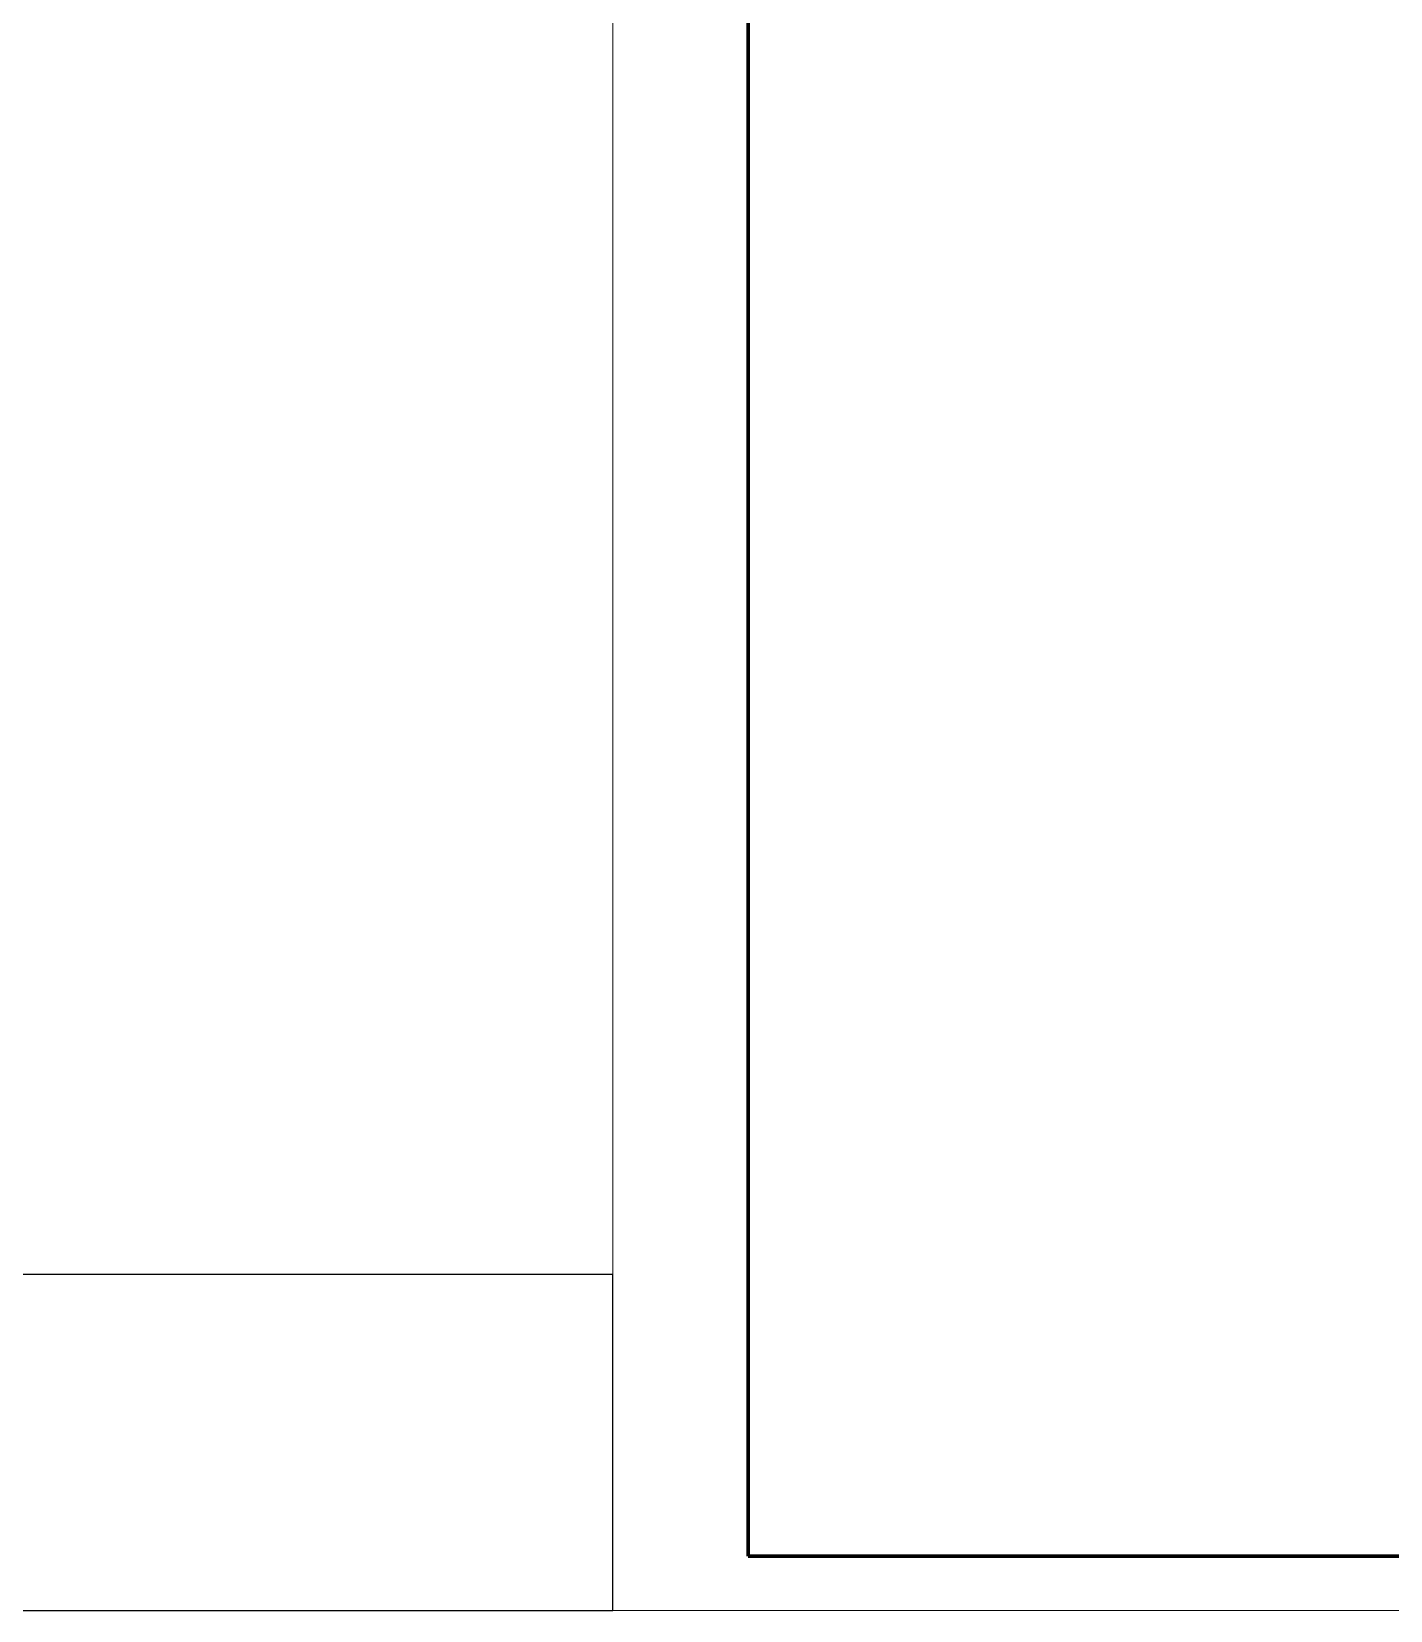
# Model space of a CAD drawing. Extents: x 3968514 to 5230306, y -516551 to -228246.
# Drawn here: x 5125095 to 5137626, y -492379 to -477822 of the extents above; entities that cross this region are included whole.
import ezdxf

# ---------------------------------------------------------------- set-up
doc = ezdxf.new("R2010")
doc.units = 0
doc.header["$LTSCALE"] = 1000
doc.header["$MEASUREMENT"] = 0
doc.layers.add('FRAME', color=3, linetype='Continuous', lineweight=18)

# ---------------------------------------------------------------- blocks, each defined once
blk = doc.blocks.new('A$C0B803521')
at = {"layer": 'FRAME', "lineweight": 18}
for p, q in [((-100043, 93652), (-100043, 34252)), ((-100043, 34252), (-15943, 34252))]:
    blk.add_line(p, q, dxfattribs=at)
at = {"layer": 'FRAME', "lineweight": 140}
for p, q in [((-97543, 92652), (-97543, 35252)), ((-97543, 35252), (-16943, 35252))]:
    blk.add_line(p, q, dxfattribs=at)

msp = doc.modelspace()

# ---------------------------------------------------------------- linework, layer by layer
msp.add_lwpolyline([(5131703.97114, -491879.20631), (5168503.97114, -491879.20631), (5168503.97114, -463179.20631), (5131703.97114, -463179.20631)], close=True)
at = {"color": 6}
msp.add_lwpolyline([(5122087.35033, -492379.20631), (5130453.97114, -492379.20631), (5130453.97114, -489282.60561), (5122087.35033, -489282.60561)], close=True, dxfattribs=at)

# ---------------------------------------------------------------- block references
at = {"xscale": 0.5, "yscale": 0.5, "zscale": 0.5}
msp.add_blockref('A$C0B803521', (5180475.53111, -509505.20671), dxfattribs=at)

doc.saveas('drawing.dxf')
